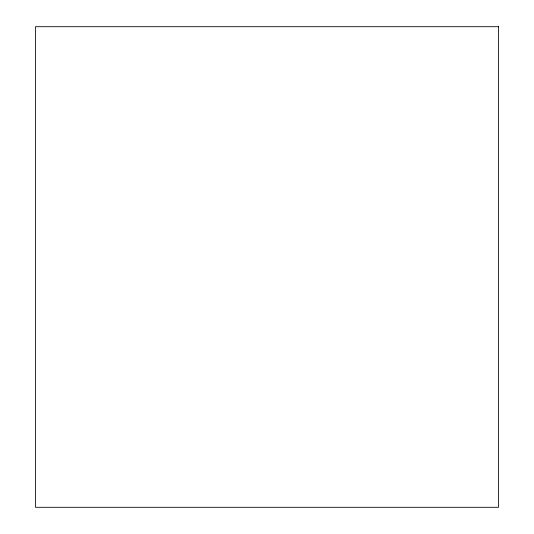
<?xml version="1.0" encoding="UTF-8"?>
<svg xmlns="http://www.w3.org/2000/svg" width="534" height="534" viewBox="0 0 534 534"><rect width="100%" height="100%" fill="white"/><g stroke="black" fill="none" stroke-linecap="round" stroke-linejoin="round"><path stroke-width="0.8" d="M498.516 26.7L35.484 26.7L35.484 507.3L498.516 507.3L498.516 26.7"/></g></svg>
